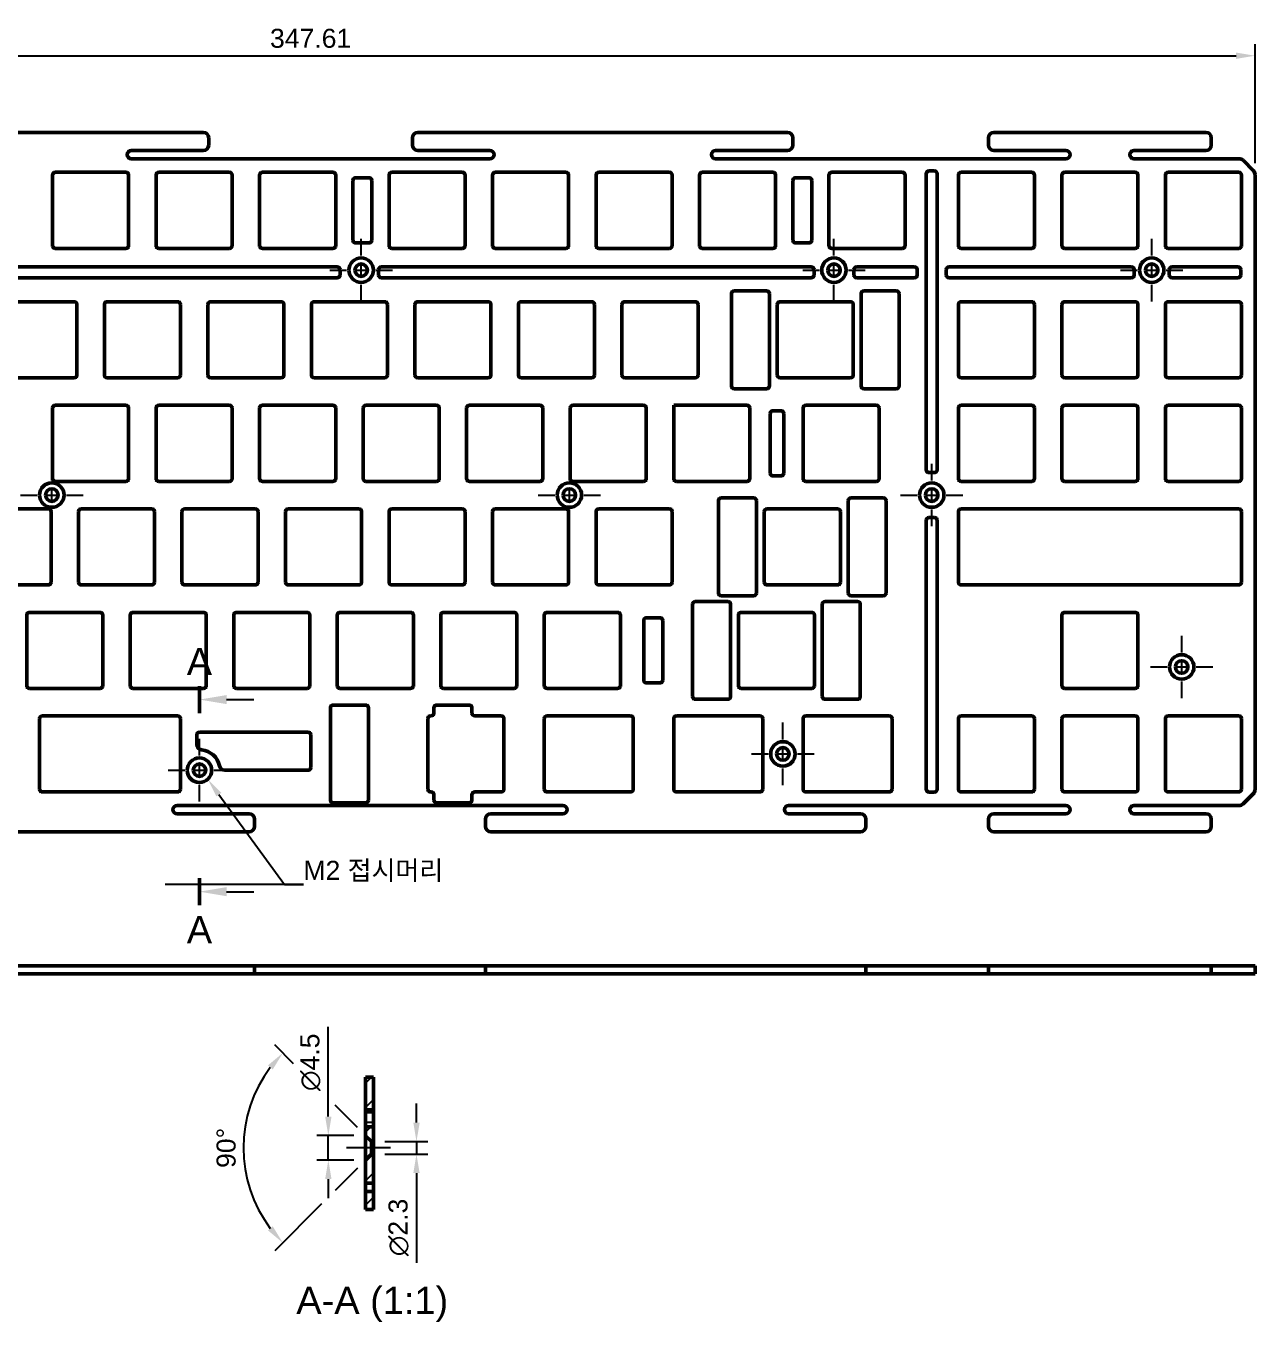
# Model space of a CAD drawing. Header units: millimetres. Extents: x 2 to 871, y 40 to 864.
# Drawn here: x 156.9 to 383.1, y 40 to 278.5 of the extents above; entities that cross this region are included whole.
import ezdxf
from ezdxf import colors
from ezdxf.entities.mleader import LeaderData, LeaderLine
from ezdxf.math import Vec2, Vec3

# ---------------------------------------------------------------- set-up
doc = ezdxf.new("R2010")
doc.units = ezdxf.units.MM
doc.header["$LTSCALE"] = 0.75
doc.linetypes.add('CENTER2', pattern=[28.575, 19.05, -3.175, 3.175, -3.175])
for name, color, linetype, lineweight in [('FD_Dimensions', 7, 'Continuous', 25), ('Hatching', 7, 'Continuous', 25), ('Leaders', 7, 'Continuous', 25), ('Section Lines', 7, 'Continuous', 25), ('Smart Centers', 7, 'CENTER2', 25), ('View Labels', 7, 'Continuous', 25), ('Visible', 7, 'Continuous', 50), ('Visible Narrow', 7, 'Continuous', 25)]:
    doc.layers.add(name, color=color, linetype=linetype, lineweight=lineweight)
doc.styles.get("Standard").update_dxf_attribs({"font": 'arial.ttf'})
doc.dimstyles.new('Dim-ISO-25', dxfattribs={"dimtxt": 3.5, "dimasz": 3.5, "dimexe": 2.1, "dimexo": 2.1, "dimgap": 1.4, "dimtad": 1, "dimdsep": 46, "dimtxsty": 'Standard', "dimcen": 0, "dimazin": 2, "dimtp": 0.1, "dimtm": 0.1, "dimtfac": 0.714286, "dimtmove": 0, "dimatfit": 3, "dimfxl": 0, "dimarcsym": 0})

# ---------------------------------------------------------------- blocks, each defined once
blk = doc.blocks.new('*D17')
at = {"layer": 'Defpoints', "color": 0}
for p in [(383.05, 272.99), (35.44, 251.12), (383.05, 251.12)]:
    blk.add_point(p, dxfattribs=at)
at = {"layer": 'FD_Dimensions', "color": 0, "lineweight": -2}
for p, q in [((35.44, 253.22), (35.44, 275.09)), ((383.05, 253.22), (383.05, 275.09)), ((38.94, 272.99), (379.55, 272.99))]:
    blk.add_line(p, q, dxfattribs=at)
at = {"layer": 'FD_Dimensions', "color": 0}
for points in [[(38.94, 273.57), (38.94, 272.4), (35.44, 272.99)], [(379.55, 273.57), (379.55, 272.4), (383.05, 272.99)]]:
    blk.add_solid(points, dxfattribs=at)
at = {"layer": 'FD_Dimensions', "color": 0, "insert": (209.25, 276.17), "char_height": 3.5, "attachment_point": 5}
blk.add_mtext('347.61', dxfattribs=at)
blk = doc.blocks.new('*U1')
at = {"layer": 'Smart Centers', "color": 0, "ltscale": 0.75}
for p, q in [((0, 2.68), (0, 5.75)), ((-5.75, 0), (-2.68, 0)), ((2.68, 0), (5.75, 0)), ((0, -5.75), (0, -2.68))]:
    blk.add_line(p, q, dxfattribs=at)
at = {"layer": 'Smart Centers', "color": 0, "linetype": 'Continuous', "ltscale": 0.75}
for p, q in [((-0.89, 0), (0.89, 0)), ((0, -0.89), (0, 0.89))]:
    blk.add_line(p, q, dxfattribs=at)
blk = doc.blocks.new('*U5')
at = {"layer": 'Smart Centers', "color": 0, "ltscale": 0.75}
for p, q in [((0, 2.68), (0, 5.75)), ((-5.75, 0), (-2.68, 0)), ((2.68, 0), (5.75, 0)), ((0, -5.75), (0, -2.68))]:
    blk.add_line(p, q, dxfattribs=at)
at = {"layer": 'Smart Centers', "color": 0, "linetype": 'Continuous', "ltscale": 0.75}
for p, q in [((-0.89, 0), (0.89, 0)), ((0, -0.89), (0, 0.89))]:
    blk.add_line(p, q, dxfattribs=at)
blk = doc.blocks.new('*U6')
at = {"layer": 'Smart Centers', "color": 0, "ltscale": 0.75}
for p, q in [((0, 2.68), (0, 5.75)), ((-5.75, 0), (-2.68, 0)), ((2.68, 0), (5.75, 0)), ((0, -5.75), (0, -2.68))]:
    blk.add_line(p, q, dxfattribs=at)
at = {"layer": 'Smart Centers', "color": 0, "linetype": 'Continuous', "ltscale": 0.75}
for p, q in [((-0.89, 0), (0.89, 0)), ((0, -0.89), (0, 0.89))]:
    blk.add_line(p, q, dxfattribs=at)
blk = doc.blocks.new('*U7')
at = {"layer": 'Smart Centers', "color": 0, "ltscale": 0.75}
for p, q in [((0, 2.68), (0, 5.75)), ((-5.75, 0), (-2.68, 0)), ((2.68, 0), (5.75, 0)), ((0, -5.75), (0, -2.68))]:
    blk.add_line(p, q, dxfattribs=at)
at = {"layer": 'Smart Centers', "color": 0, "linetype": 'Continuous', "ltscale": 0.75}
for p, q in [((-0.89, 0), (0.89, 0)), ((0, -0.89), (0, 0.89))]:
    blk.add_line(p, q, dxfattribs=at)
blk = doc.blocks.new('*U8')
at = {"layer": 'Smart Centers', "color": 0, "ltscale": 0.75}
for p, q in [((0, 2.68), (0, 5.75)), ((-5.75, 0), (-2.68, 0)), ((2.68, 0), (5.75, 0)), ((0, -5.75), (0, -2.68))]:
    blk.add_line(p, q, dxfattribs=at)
at = {"layer": 'Smart Centers', "color": 0, "linetype": 'Continuous', "ltscale": 0.75}
for p, q in [((-0.89, 0), (0.89, 0)), ((0, -0.89), (0, 0.89))]:
    blk.add_line(p, q, dxfattribs=at)
blk = doc.blocks.new('*U9')
at = {"layer": 'Smart Centers', "color": 0, "ltscale": 0.75}
for p, q in [((0, 2.68), (0, 5.75)), ((-5.75, 0), (-2.68, 0)), ((2.68, 0), (5.75, 0)), ((0, -5.75), (0, -2.68))]:
    blk.add_line(p, q, dxfattribs=at)
at = {"layer": 'Smart Centers', "color": 0, "linetype": 'Continuous', "ltscale": 0.75}
for p, q in [((-0.89, 0), (0.89, 0)), ((0, -0.89), (0, 0.89))]:
    blk.add_line(p, q, dxfattribs=at)
blk = doc.blocks.new('*U10')
at = {"layer": 'Smart Centers', "color": 0, "ltscale": 0.75}
for p, q in [((0, 2.68), (0, 5.75)), ((-5.75, 0), (-2.68, 0)), ((2.68, 0), (5.75, 0)), ((0, -5.75), (0, -2.68))]:
    blk.add_line(p, q, dxfattribs=at)
at = {"layer": 'Smart Centers', "color": 0, "linetype": 'Continuous', "ltscale": 0.75}
for p, q in [((-0.89, 0), (0.89, 0)), ((0, -0.89), (0, 0.89))]:
    blk.add_line(p, q, dxfattribs=at)
blk = doc.blocks.new('*U11')
at = {"layer": 'Smart Centers', "color": 0, "ltscale": 0.75}
for p, q in [((0, 2.68), (0, 5.75)), ((-5.75, 0), (-2.68, 0)), ((2.68, 0), (5.75, 0)), ((0, -5.75), (0, -2.68))]:
    blk.add_line(p, q, dxfattribs=at)
at = {"layer": 'Smart Centers', "color": 0, "linetype": 'Continuous', "ltscale": 0.75}
for p, q in [((-0.89, 0), (0.89, 0)), ((0, -0.89), (0, 0.89))]:
    blk.add_line(p, q, dxfattribs=at)
blk = doc.blocks.new('*U12')
at = {"layer": 'Smart Centers', "color": 0, "ltscale": 0.75}
for p, q in [((0, 2.68), (0, 5.75)), ((-5.75, 0), (-2.68, 0)), ((2.68, 0), (5.75, 0)), ((0, -5.75), (0, -2.68))]:
    blk.add_line(p, q, dxfattribs=at)
at = {"layer": 'Smart Centers', "color": 0, "linetype": 'Continuous', "ltscale": 0.75}
for p, q in [((-0.89, 0), (0.89, 0)), ((0, -0.89), (0, 0.89))]:
    blk.add_line(p, q, dxfattribs=at)
blk = doc.blocks.new('*U15')
at = {"layer": 'Smart Centers', "color": 0, "ltscale": 0.75}
blk.add_line((4.05, 0), (-4.05, 0), dxfattribs=at)
blk = doc.blocks.new('*D18')
at = {"layer": 'Defpoints', "color": 0}
for p in [(220.83, 73.18), (220.83, 70.88), (228.73, 70.88)]:
    blk.add_point(p, dxfattribs=at)
at = {"layer": 'FD_Dimensions', "color": 0, "lineweight": -2}
for p, q in [((228.73, 76.68), (228.73, 80.18)), ((222.93, 73.18), (230.83, 73.18)), ((228.73, 73.18), (228.73, 70.88)), ((222.93, 70.88), (230.83, 70.88)), ((228.73, 67.38), (228.73, 50.9))]:
    blk.add_line(p, q, dxfattribs=at)
at = {"layer": 'FD_Dimensions', "color": 0}
for points in [[(228.15, 76.68), (229.32, 76.68), (228.73, 73.18)], [(228.15, 67.38), (229.32, 67.38), (228.73, 70.88)]]:
    blk.add_solid(points, dxfattribs=at)
at = {"layer": 'FD_Dimensions', "color": 0, "insert": (225.45, 57.39), "char_height": 3.5, "attachment_point": 5, "rotation": 90}
blk.add_mtext('∅2.3', dxfattribs=at)
blk = doc.blocks.new('*D19')
at = {"layer": 'Defpoints', "color": 0}
for p in [(212.51, 74.28), (219.33, 74.28), (219.33, 69.78)]:
    blk.add_point(p, dxfattribs=at)
at = {"layer": 'FD_Dimensions', "color": 0, "lineweight": -2}
for p, q in [((212.51, 77.78), (212.51, 94.28)), ((217.23, 74.28), (210.41, 74.28)), ((212.51, 69.78), (212.51, 74.28)), ((217.23, 69.78), (210.41, 69.78)), ((212.51, 66.28), (212.51, 62.78))]:
    blk.add_line(p, q, dxfattribs=at)
at = {"layer": 'FD_Dimensions', "color": 0}
for points in [[(211.93, 77.78), (213.1, 77.78), (212.51, 74.28)], [(211.93, 66.28), (213.1, 66.28), (212.51, 69.78)]]:
    blk.add_solid(points, dxfattribs=at)
at = {"layer": 'FD_Dimensions', "color": 0, "insert": (209.23, 87.78), "char_height": 3.5, "attachment_point": 5, "rotation": 90}
blk.add_mtext('∅4.5', dxfattribs=at)
blk = doc.blocks.new('*D20')
at = {"layer": 'Defpoints', "color": 0}
for p in [(197.75, 78.41), (219.33, 74.28), (220.43, 73.18), (219.33, 69.78), (220.43, 70.88)]:
    blk.add_point(p, dxfattribs=at)
at = {"layer": 'FD_Dimensions', "color": 0, "lineweight": -2}
for p, q in [((206.11, 87.5), (202.65, 90.96)), ((217.85, 75.76), (213.75, 79.86)), ((217.85, 68.29), (213.75, 64.2)), ((211.27, 61.72), (202.65, 53.09))]:
    blk.add_line(p, q, dxfattribs=at)
blk.add_arc((221.58, 72.03), 24.68, 143.1332, 216.8668, dxfattribs=at)
at = {"layer": 'FD_Dimensions', "color": 0}
for points in [[(201.4, 87.21), (202.28, 86.45), (204.13, 89.48)], [(202.28, 57.6), (201.4, 56.84), (204.13, 54.58)]]:
    blk.add_solid(points, dxfattribs=at)
at = {"layer": 'FD_Dimensions', "color": 0, "insert": (193.72, 72.03), "char_height": 3.5, "attachment_point": 5, "rotation": 90}
blk.add_mtext('90°', dxfattribs=at)

msp = doc.modelspace()

# ---------------------------------------------------------------- hatches: boundary and pattern name
at = {"layer": 'Hatching'}
h = msp.add_hatch(dxfattribs=at)
h.set_pattern_fill('ANSI31', color=256, style=0)
h.set_pattern_definition([(45, (-4.3747, 21.858), (-2.245064, 2.245064), [])])
h.paths.add_polyline_path([(219.332, 75.915), (219.332, 74.277), (220.432, 73.177), (220.832, 73.177), (220.832, 75.915)], flags=0)
h.paths.add_polyline_path([(219.332, 85.023), (219.332, 79.027), (220.832, 79.027), (220.832, 85.023)], flags=0)
h.paths.add_polyline_path([(219.332, 69.777), (219.332, 65.527), (220.832, 65.527), (220.832, 70.877), (220.432, 70.877)], flags=0)
h.paths.add_polyline_path([(219.332, 64.027), (219.332, 60.677), (220.832, 60.676), (220.832, 64.027)], flags=0)

# ---------------------------------------------------------------- linework, layer by layer
at = {"layer": 'Section Lines', "lineweight": 50}
for p, q in [((188.792, 157.015), (188.792, 152.015)), ((188.792, 116.672), (188.792, 121.672))]:
    msp.add_line(p, q, dxfattribs=at)
at = {"layer": 'Section Lines'}
for p, q in [((193.792, 154.515), (198.792, 154.515)), ((193.792, 119.172), (198.792, 119.172))]:
    msp.add_line(p, q, dxfattribs=at)
for points in [[(193.792, 153.682), (188.792, 154.515), (193.792, 155.348)], [(193.792, 118.339), (188.792, 119.172), (193.792, 120.006)]]:
    msp.add_solid(points, dxfattribs=at)
at = {"layer": 'Visible'}
for p, q in [((189.492, 258.883), (121.492, 258.883)), ((190.492, 256.533), (190.492, 257.883)), ((228.004, 257.883), (228.004, 256.533)), ((297.004, 258.883), (229.004, 258.883)), ((298.004, 256.533), (298.004, 257.883)), ((334.004, 257.883), (334.004, 256.533)), ((374.004, 258.883), (335.004, 258.883)), ((375.004, 256.533), (375.004, 257.883)), ((176.242, 255.533), (189.492, 255.533)), ((229.004, 255.533), (242.254, 255.533)), ((283.754, 255.533), (297.004, 255.533)), ((335.004, 255.533), (348.254, 255.533)), ((360.754, 255.533), (374.004, 255.533)), ((176.242, 254.033), (242.254, 254.033)), ((283.754, 254.033), (348.254, 254.033)), ((360.754, 254.033), (380.14, 254.033)), ((380.847, 253.74), (382.762, 251.825)), ((161.768, 238.033), (161.768, 251.033)), ((162.268, 251.533), (175.268, 251.533)), ((175.768, 251.033), (175.768, 238.033)), ((180.818, 238.033), (180.818, 251.033)), ((181.318, 251.533), (194.318, 251.533)), ((194.818, 251.033), (194.818, 238.033)), ((199.868, 238.033), (199.868, 251.033)), ((200.368, 251.533), (213.368, 251.533)), ((213.868, 251.033), (213.868, 238.033)), ((217.524, 250.533), (220.024, 250.533)), ((223.681, 238.033), (223.681, 251.033)), ((224.181, 251.533), (237.181, 251.533)), ((237.681, 251.033), (237.681, 238.033)), ((242.731, 238.033), (242.731, 251.033)), ((243.231, 251.533), (256.231, 251.533)), ((256.731, 251.033), (256.731, 238.033)), ((261.781, 238.033), (261.781, 251.033)), ((262.281, 251.533), (275.281, 251.533)), ((275.781, 251.033), (275.781, 238.033)), ((280.831, 238.033), (280.831, 251.033)), ((281.331, 251.533), (294.331, 251.533)), ((294.831, 251.033), (294.831, 238.033)), ((298.487, 250.533), (300.987, 250.533)), ((304.642, 238.033), (304.642, 251.033)), ((305.142, 251.533), (318.142, 251.533)), ((318.642, 251.033), (318.642, 238.033)), ((322.548, 196.77), (322.548, 251.283)), ((323.048, 251.783), (324.048, 251.783)), ((324.548, 251.283), (324.548, 196.77)), ((328.454, 238.033), (328.454, 251.033)), ((328.954, 251.533), (341.954, 251.533)), ((342.454, 251.033), (342.454, 238.033)), ((347.504, 238.033), (347.504, 251.033)), ((348.004, 251.533), (361.004, 251.533)), ((361.504, 251.033), (361.504, 238.033)), ((366.554, 238.033), (366.554, 251.033)), ((367.054, 251.533), (380.054, 251.533)), ((380.554, 251.033), (380.554, 238.033)), ((383.054, 137.934), (383.054, 251.118)), ((217.024, 239.033), (217.024, 250.033)), ((220.524, 250.033), (220.524, 239.033)), ((297.987, 239.033), (297.987, 250.033)), ((301.487, 250.033), (301.487, 239.033)), ((220.024, 238.533), (217.524, 238.533)), ((300.987, 238.533), (298.487, 238.533)), ((175.268, 237.533), (162.268, 237.533)), ((194.318, 237.533), (181.318, 237.533)), ((213.368, 237.533), (200.368, 237.533)), ((237.181, 237.533), (224.181, 237.533)), ((256.231, 237.533), (243.231, 237.533)), ((275.281, 237.533), (262.281, 237.533)), ((294.331, 237.533), (281.331, 237.533)), ((318.142, 237.533), (305.142, 237.533)), ((341.954, 237.533), (328.954, 237.533)), ((361.004, 237.533), (348.004, 237.533)), ((380.054, 237.533), (367.054, 237.533)), ((142.017, 234.133), (214.167, 234.133)), ((222.242, 234.133), (301.392, 234.133)), ((309.716, 234.133), (320.392, 234.133)), ((326.704, 234.133), (360.329, 234.133)), ((367.748, 234.133), (379.923, 234.133)), ((214.167, 232.133), (142.017, 232.133)), ((214.667, 233.633), (214.667, 232.633)), ((221.742, 232.633), (221.742, 233.633)), ((301.392, 232.133), (222.242, 232.133)), ((301.892, 233.633), (301.892, 232.633)), ((309.216, 232.633), (309.216, 233.633)), ((320.392, 232.133), (309.716, 232.133)), ((320.892, 233.633), (320.892, 232.633)), ((326.204, 232.633), (326.204, 233.633)), ((360.329, 232.133), (326.704, 232.133)), ((360.829, 233.633), (360.829, 232.633)), ((367.248, 232.633), (367.248, 233.633)), ((379.923, 232.133), (367.748, 232.133)), ((380.423, 233.633), (380.423, 232.633)), ((286.679, 212.22), (286.679, 229.22)), ((287.179, 229.72), (293.179, 229.72)), ((293.679, 229.22), (293.679, 212.22)), ((310.555, 212.22), (310.555, 229.22)), ((311.055, 229.72), (317.055, 229.72)), ((317.555, 229.22), (317.555, 212.22)), ((152.742, 227.72), (165.742, 227.72)), ((166.242, 227.22), (166.242, 214.22)), ((171.292, 214.22), (171.292, 227.22)), ((171.792, 227.72), (184.792, 227.72)), ((185.292, 227.22), (185.292, 214.22)), ((190.342, 214.22), (190.342, 227.22)), ((190.842, 227.72), (203.842, 227.72)), ((204.342, 227.22), (204.342, 214.22)), ((209.392, 214.22), (209.392, 227.22)), ((209.892, 227.72), (222.892, 227.72)), ((223.392, 227.22), (223.392, 214.22)), ((228.442, 214.22), (228.442, 227.22)), ((228.942, 227.72), (241.942, 227.72)), ((242.442, 227.22), (242.442, 214.22)), ((247.492, 214.22), (247.492, 227.22)), ((247.992, 227.72), (260.992, 227.72)), ((261.492, 227.22), (261.492, 214.22)), ((266.542, 214.22), (266.542, 227.22)), ((267.042, 227.72), (280.042, 227.72)), ((280.542, 227.22), (280.542, 214.22)), ((295.117, 214.22), (295.117, 227.22)), ((295.617, 227.72), (308.617, 227.72)), ((309.117, 227.22), (309.117, 214.22)), ((328.454, 214.22), (328.454, 227.22)), ((328.954, 227.72), (341.954, 227.72)), ((342.454, 227.22), (342.454, 214.22)), ((347.504, 214.22), (347.504, 227.22)), ((348.004, 227.72), (361.004, 227.72)), ((361.504, 227.22), (361.504, 214.22)), ((366.554, 214.22), (366.554, 227.22)), ((367.054, 227.72), (380.054, 227.72)), ((380.554, 227.22), (380.554, 214.22)), ((165.742, 213.72), (152.742, 213.72)), ((184.792, 213.72), (171.792, 213.72)), ((203.842, 213.72), (190.842, 213.72)), ((222.892, 213.72), (209.892, 213.72)), ((241.942, 213.72), (228.942, 213.72)), ((260.992, 213.72), (247.992, 213.72)), ((280.042, 213.72), (267.042, 213.72)), ((308.617, 213.72), (295.617, 213.72)), ((341.954, 213.72), (328.954, 213.72)), ((361.004, 213.72), (348.004, 213.72)), ((380.054, 213.72), (367.054, 213.72)), ((293.179, 211.72), (287.179, 211.72)), ((317.055, 211.72), (311.055, 211.72)), ((161.767, 195.17), (161.767, 208.17)), ((162.267, 208.67), (175.267, 208.67)), ((175.767, 208.17), (175.767, 195.17)), ((180.817, 195.17), (180.817, 208.17)), ((181.317, 208.67), (194.317, 208.67)), ((194.817, 208.17), (194.817, 195.17)), ((199.867, 195.17), (199.867, 208.17)), ((200.367, 208.67), (213.367, 208.67)), ((213.867, 208.17), (213.867, 195.17)), ((218.917, 195.17), (218.917, 208.17)), ((219.417, 208.67), (232.417, 208.67)), ((232.917, 208.17), (232.917, 195.17)), ((237.967, 195.17), (237.967, 208.17)), ((238.467, 208.67), (251.467, 208.67)), ((251.967, 208.17), (251.967, 195.17)), ((257.017, 195.17), (257.017, 208.17)), ((257.517, 208.67), (270.517, 208.67)), ((271.017, 208.17), (271.017, 195.17)), ((276.067, 208.67), (289.567, 208.67)), ((276.067, 195.17), (276.067, 208.67)), ((290.067, 208.17), (290.067, 195.17)), ((294.317, 207.67), (295.817, 207.67)), ((299.879, 195.17), (299.879, 208.17)), ((300.379, 208.67), (313.379, 208.67)), ((313.879, 208.17), (313.879, 195.17)), ((328.454, 195.17), (328.454, 208.17)), ((328.954, 208.67), (341.954, 208.67)), ((342.454, 208.17), (342.454, 195.17)), ((347.504, 195.17), (347.504, 208.17)), ((348.004, 208.67), (361.004, 208.67)), ((361.504, 208.17), (361.504, 195.17)), ((366.554, 195.17), (366.554, 208.17)), ((367.054, 208.67), (380.054, 208.67)), ((380.554, 208.17), (380.554, 195.17)), ((293.817, 196.17), (293.817, 207.17)), ((296.317, 207.17), (296.317, 196.17)), ((295.817, 195.67), (294.317, 195.67)), ((324.048, 196.27), (323.048, 196.27)), ((175.267, 194.67), (162.267, 194.67)), ((194.317, 194.67), (181.317, 194.67)), ((213.367, 194.67), (200.367, 194.67)), ((232.417, 194.67), (219.417, 194.67)), ((251.467, 194.67), (238.467, 194.67)), ((270.517, 194.67), (257.517, 194.67)), ((289.567, 194.67), (276.567, 194.67)), ((313.379, 194.67), (300.379, 194.67)), ((341.954, 194.67), (328.954, 194.67)), ((361.004, 194.67), (348.004, 194.67)), ((380.054, 194.67), (367.054, 194.67)), ((284.298, 174.12), (284.298, 191.12)), ((284.798, 191.62), (290.798, 191.62)), ((291.298, 191.12), (291.298, 174.12)), ((308.174, 174.12), (308.174, 191.12)), ((308.674, 191.62), (314.674, 191.62)), ((315.174, 191.12), (315.174, 174.12)), ((147.979, 189.62), (160.979, 189.62)), ((161.479, 189.12), (161.479, 176.12)), ((166.529, 176.12), (166.529, 189.12)), ((167.029, 189.62), (180.029, 189.62)), ((180.529, 189.12), (180.529, 176.12)), ((185.579, 176.12), (185.579, 189.12)), ((186.079, 189.62), (199.079, 189.62)), ((199.579, 189.12), (199.579, 176.12)), ((204.629, 176.12), (204.629, 189.12)), ((205.129, 189.62), (218.129, 189.62)), ((218.629, 189.12), (218.629, 176.12)), ((223.679, 176.12), (223.679, 189.12)), ((224.179, 189.62), (237.179, 189.62)), ((237.679, 189.12), (237.679, 176.12)), ((242.729, 176.12), (242.729, 189.12)), ((243.229, 189.62), (256.229, 189.62)), ((256.729, 189.12), (256.729, 176.12)), ((261.779, 176.12), (261.779, 189.12)), ((262.279, 189.62), (275.279, 189.62)), ((275.779, 189.12), (275.779, 176.12)), ((292.736, 176.12), (292.736, 189.12)), ((293.236, 189.62), (306.236, 189.62)), ((306.736, 189.12), (306.736, 176.12)), ((328.454, 176.12), (328.454, 189.12)), ((328.954, 189.62), (380.054, 189.62)), ((380.554, 189.12), (380.554, 176.12)), ((322.548, 138.007), (322.548, 187.52)), ((323.048, 188.02), (324.048, 188.02)), ((324.548, 187.52), (324.548, 138.007)), ((160.979, 175.62), (147.979, 175.62)), ((180.029, 175.62), (167.029, 175.62)), ((199.079, 175.62), (186.079, 175.62)), ((218.129, 175.62), (205.129, 175.62)), ((237.179, 175.62), (224.179, 175.62)), ((256.229, 175.62), (243.229, 175.62)), ((275.279, 175.62), (262.279, 175.62)), ((306.236, 175.62), (293.236, 175.62)), ((380.054, 175.62), (328.954, 175.62)), ((279.535, 155.07), (279.535, 172.07)), ((280.035, 172.57), (286.035, 172.57)), ((290.798, 173.62), (284.798, 173.62)), ((286.535, 172.07), (286.535, 155.07)), ((303.411, 155.07), (303.411, 172.07)), ((303.911, 172.57), (309.911, 172.57)), ((314.674, 173.62), (308.674, 173.62)), ((310.411, 172.07), (310.411, 155.07)), ((157.004, 157.07), (157.004, 170.07)), ((157.504, 170.57), (170.504, 170.57)), ((171.004, 170.07), (171.004, 157.07)), ((176.054, 157.07), (176.054, 170.07)), ((176.554, 170.57), (189.554, 170.57)), ((190.054, 170.07), (190.054, 157.07)), ((195.104, 157.07), (195.104, 170.07)), ((195.604, 170.57), (208.604, 170.57)), ((209.104, 170.07), (209.104, 157.07)), ((214.154, 157.07), (214.154, 170.07)), ((214.654, 170.57), (227.654, 170.57)), ((228.154, 170.07), (228.154, 157.07)), ((233.204, 157.07), (233.204, 170.07)), ((233.704, 170.57), (246.704, 170.57)), ((247.204, 170.07), (247.204, 157.07)), ((252.254, 157.07), (252.254, 170.07)), ((252.754, 170.57), (265.754, 170.57)), ((266.254, 170.07), (266.254, 157.07)), ((271.048, 169.57), (273.548, 169.57)), ((287.973, 157.07), (287.973, 170.07)), ((288.473, 170.57), (301.473, 170.57)), ((301.973, 170.07), (301.973, 157.07)), ((347.504, 157.07), (347.504, 170.07)), ((348.004, 170.57), (361.004, 170.57)), ((361.504, 170.07), (361.504, 157.07)), ((270.548, 158.07), (270.548, 169.07)), ((274.048, 169.07), (274.048, 158.07)), ((273.548, 157.57), (271.048, 157.57)), ((170.504, 156.57), (157.504, 156.57)), ((189.554, 156.57), (176.554, 156.57)), ((208.604, 156.57), (195.604, 156.57)), ((227.654, 156.57), (214.654, 156.57)), ((246.704, 156.57), (233.704, 156.57)), ((265.754, 156.57), (252.754, 156.57)), ((301.473, 156.57), (288.473, 156.57)), ((361.004, 156.57), (348.004, 156.57)), ((212.886, 136.02), (212.886, 153.02)), ((213.386, 153.52), (219.386, 153.52)), ((219.886, 153.02), (219.886, 136.02)), ((231.942, 152.02), (231.942, 153.02)), ((232.442, 153.52), (238.442, 153.52)), ((238.942, 153.02), (238.942, 152.02)), ((286.035, 154.57), (280.035, 154.57)), ((309.911, 154.57), (303.911, 154.57)), ((159.386, 138.02), (159.386, 151.02)), ((159.886, 151.52), (184.792, 151.52)), ((185.292, 151.02), (185.292, 138.02)), ((230.823, 138.02), (230.823, 151.02)), ((231.323, 151.52), (231.442, 151.52)), ((239.442, 151.52), (244.323, 151.52)), ((244.823, 151.02), (244.823, 138.02)), ((252.254, 138.02), (252.254, 151.02)), ((252.754, 151.52), (268.136, 151.52)), ((268.636, 151.02), (268.636, 138.02)), ((276.067, 138.02), (276.067, 151.02)), ((276.567, 151.52), (291.948, 151.52)), ((292.448, 151.02), (292.448, 138.02)), ((299.879, 138.02), (299.879, 151.02)), ((300.379, 151.52), (315.761, 151.52)), ((316.261, 151.02), (316.261, 138.02)), ((328.454, 138.02), (328.454, 151.02)), ((328.954, 151.52), (341.954, 151.52)), ((342.454, 151.02), (342.454, 138.02)), ((347.504, 138.02), (347.504, 151.02)), ((348.004, 151.52), (361.004, 151.52)), ((361.504, 151.02), (361.504, 138.02)), ((366.554, 138.02), (366.554, 151.02)), ((367.054, 151.52), (380.054, 151.52)), ((380.554, 151.02), (380.554, 138.02)), ((188.292, 146.274), (188.292, 148.02)), ((188.792, 148.52), (208.792, 148.52)), ((209.292, 148.02), (209.292, 142.02)), ((208.792, 141.52), (193.466, 141.52)), ((184.792, 137.52), (159.886, 137.52)), ((231.442, 137.52), (231.323, 137.52)), ((231.942, 136.02), (231.942, 137.02)), ((238.942, 137.02), (238.942, 136.02)), ((244.323, 137.52), (239.442, 137.52)), ((268.136, 137.52), (252.754, 137.52)), ((291.948, 137.52), (276.567, 137.52)), ((315.761, 137.52), (300.379, 137.52)), ((324.048, 137.507), (323.048, 137.507)), ((341.954, 137.52), (328.954, 137.52)), ((361.004, 137.52), (348.004, 137.52)), ((380.054, 137.52), (367.054, 137.52)), ((382.762, 137.227), (380.847, 135.313)), ((255.683, 135.02), (184.67, 135.02)), ((219.386, 135.52), (213.386, 135.52)), ((238.442, 135.52), (232.442, 135.52)), ((348.254, 135.02), (297.183, 135.02)), ((380.14, 135.02), (360.754, 135.02)), ((197.92, 133.52), (184.67, 133.52)), ((198.92, 131.17), (198.92, 132.52)), ((241.433, 132.52), (241.433, 131.17)), ((255.683, 133.52), (242.433, 133.52)), ((310.433, 133.52), (297.183, 133.52)), ((311.433, 131.17), (311.433, 132.52)), ((334.004, 132.52), (334.004, 131.17)), ((348.254, 133.52), (335.004, 133.52)), ((374.004, 133.52), (360.754, 133.52)), ((375.004, 131.17), (375.004, 132.52)), ((129.92, 130.17), (197.92, 130.17)), ((242.433, 130.17), (310.433, 130.17)), ((335.004, 130.17), (374.004, 130.17))]:
    msp.add_line(p, q, dxfattribs=at)
at = {"layer": 'Visible', "extrusion": (0, 1, 2.96664e-13)}
for p, q in [((129.92, 105.528), (197.92, 105.528)), ((198.92, 105.528), (197.92, 105.528)), ((241.433, 105.528), (198.92, 105.528)), ((198.92, 104.028), (198.92, 105.528)), ((242.433, 105.528), (241.433, 105.528)), ((241.433, 105.528), (241.433, 104.028)), ((242.433, 105.528), (310.433, 105.528)), ((311.433, 105.528), (310.433, 105.528)), ((334.004, 105.528), (311.433, 105.528)), ((311.433, 104.028), (311.433, 105.528)), ((334.004, 105.528), (335.004, 105.528)), ((334.004, 105.528), (334.004, 104.028)), ((335.004, 105.528), (374.004, 105.528)), ((374.004, 105.528), (375.004, 105.528)), ((380.14, 105.528), (375.004, 105.528)), ((375.004, 104.028), (375.004, 105.528)), ((380.14, 105.528), (380.847, 105.528)), ((382.762, 105.528), (380.847, 105.528)), ((382.762, 105.528), (383.054, 105.528)), ((383.054, 105.528), (383.054, 104.028)), ((129.92, 104.028), (197.92, 104.028)), ((198.92, 104.028), (197.92, 104.028)), ((241.433, 104.028), (198.92, 104.028)), ((241.433, 104.028), (242.433, 104.028)), ((242.433, 104.028), (310.433, 104.028)), ((310.433, 104.028), (311.433, 104.028)), ((334.004, 104.028), (311.433, 104.028)), ((335.004, 104.028), (334.004, 104.028)), ((374.004, 104.028), (335.004, 104.028)), ((375.004, 104.028), (374.004, 104.028)), ((380.14, 104.028), (375.004, 104.028)), ((380.14, 104.028), (380.847, 104.028)), ((382.762, 104.028), (380.847, 104.028)), ((382.762, 104.028), (383.054, 104.028))]:
    msp.add_line(p, q, dxfattribs=at)
at = {"layer": 'Visible', "extrusion": (-1, -2.22045e-16, 0)}
for p, q in [((219.332, 85.023), (219.332, 79.027)), ((219.332, 85.023), (220.832, 85.023)), ((220.832, 79.027), (220.832, 85.023)), ((219.332, 79.027), (220.832, 79.027)), ((219.332, 78.527), (219.332, 79.027)), ((220.832, 79.027), (220.832, 78.527)), ((219.332, 76.781), (219.332, 78.527)), ((219.332, 75.915), (219.332, 76.781)), ((220.832, 78.527), (220.832, 76.781)), ((220.832, 76.781), (220.832, 75.915)), ((219.332, 75.915), (219.332, 74.277)), ((220.832, 75.915), (219.332, 75.915)), ((219.332, 74.277), (220.432, 73.177)), ((219.332, 69.777), (219.332, 74.277)), ((220.832, 73.177), (220.832, 75.915)), ((220.432, 73.177), (220.832, 73.177)), ((220.432, 70.877), (220.432, 73.177)), ((220.832, 73.177), (220.832, 70.877)), ((220.432, 70.877), (219.332, 69.777)), ((219.332, 69.777), (219.332, 65.527)), ((220.832, 70.877), (220.432, 70.877)), ((220.832, 65.527), (220.832, 70.877)), ((219.332, 65.527), (220.832, 65.527)), ((219.332, 65.527), (219.332, 64.027)), ((220.832, 65.527), (220.832, 64.027)), ((219.332, 64.027), (219.332, 60.677)), ((220.832, 64.027), (219.332, 64.027)), ((220.832, 64.027), (220.832, 64.026)), ((220.832, 60.676), (220.832, 64.026)), ((219.332, 60.677), (220.832, 60.677))]:
    msp.add_line(p, q, dxfattribs=at)
at = {"layer": 'Visible', "extrusion": (0, 0, -1)}
for centre, radius in [((-218.554, 233.533), 2.25), ((-218.554, 233.533), 1.15), ((-305.554, 233.533), 2.25), ((-305.554, 233.533), 1.15), ((-364.029, 233.533), 2.25), ((-364.029, 233.533), 1.15), ((-161.623, 192.145), 2.25), ((-161.623, 192.145), 1.15), ((-256.873, 192.145), 2.25), ((-256.873, 192.145), 1.15), ((-323.554, 192.145), 2.25), ((-323.554, 192.145), 1.15), ((-369.554, 160.52), 2.25), ((-369.554, 160.52), 1.15), ((-296.163, 144.52), 2.25), ((-296.163, 144.52), 1.15), ((-188.792, 141.52), 2.25), ((-188.792, 141.52), 1.15)]:
    msp.add_circle(centre, radius, dxfattribs=at)
for centre, radius, start, end in [((-189.492, 257.883), 1, 90, 180), ((-229.004, 257.883), 1, 0, 90), ((-297.004, 257.883), 1, 90, 180), ((-335.004, 257.883), 1, 0, 90), ((-374.004, 257.883), 1, 90, 180), ((-189.492, 256.533), 1, 180, 270), ((-229.004, 256.533), 1, 270, 0), ((-297.004, 256.533), 1, 180, 270), ((-335.004, 256.533), 1, 270, 0), ((-374.004, 256.533), 1, 180, 270), ((-380.14, 253.033), 1, 90, 135), ((-162.268, 251.033), 0.5, 0, 90), ((-175.268, 251.033), 0.5, 90, 180), ((-181.318, 251.033), 0.5, 0, 90), ((-194.318, 251.033), 0.5, 90, 180), ((-200.368, 251.033), 0.5, 0, 90), ((-213.368, 251.033), 0.5, 90, 180), ((-217.524, 250.033), 0.5, 0, 90), ((-220.024, 250.033), 0.5, 90, 180), ((-224.181, 251.033), 0.5, 0, 90), ((-237.181, 251.033), 0.5, 90, 180), ((-243.231, 251.033), 0.5, 0, 90), ((-256.231, 251.033), 0.5, 90, 180), ((-262.281, 251.033), 0.5, 0, 90), ((-275.281, 251.033), 0.5, 90, 180), ((-281.331, 251.033), 0.5, 0, 90), ((-294.331, 251.033), 0.5, 90, 180), ((-298.487, 250.033), 0.5, 0, 90), ((-300.987, 250.033), 0.5, 90, 180), ((-305.142, 251.033), 0.5, 0, 90), ((-318.142, 251.033), 0.5, 90, 180), ((-328.954, 251.033), 0.5, 0, 90), ((-341.954, 251.033), 0.5, 90, 180), ((-348.004, 251.033), 0.5, 0, 90), ((-361.004, 251.033), 0.5, 90, 180), ((-367.054, 251.033), 0.5, 0, 90), ((-380.054, 251.033), 0.5, 90, 180), ((-382.054, 251.118), 1, 135, 180), ((-217.524, 239.033), 0.5, 270, 0), ((-220.024, 239.033), 0.5, 180, 270), ((-298.487, 239.033), 0.5, 270, 0), ((-300.987, 239.033), 0.5, 180, 270), ((-162.268, 238.033), 0.5, 270, 0), ((-175.268, 238.033), 0.5, 180, 270), ((-181.318, 238.033), 0.5, 270, 0), ((-194.318, 238.033), 0.5, 180, 270), ((-200.368, 238.033), 0.5, 270, 0), ((-213.368, 238.033), 0.5, 180, 270), ((-224.181, 238.033), 0.5, 270, 0), ((-237.181, 238.033), 0.5, 180, 270), ((-243.231, 238.033), 0.5, 270, 0), ((-256.231, 238.033), 0.5, 180, 270), ((-262.281, 238.033), 0.5, 270, 0), ((-275.281, 238.033), 0.5, 180, 270), ((-281.331, 238.033), 0.5, 270, 360), ((-294.331, 238.033), 0.5, 180, 270), ((-305.142, 238.033), 0.5, 270, 0), ((-318.142, 238.033), 0.5, 180, 270), ((-328.954, 238.033), 0.5, 270, 0), ((-341.954, 238.033), 0.5, 180, 270), ((-348.004, 238.033), 0.5, 270, 0), ((-361.004, 238.033), 0.5, 180, 270), ((-367.054, 238.033), 0.5, 270, 0), ((-380.054, 238.033), 0.5, 180, 270), ((-309.716, 233.633), 0.5, 0, 90), ((-320.392, 233.633), 0.5, 90, 180), ((-367.748, 233.633), 0.5, 0, 90), ((-379.923, 233.633), 0.5, 90, 180), ((-309.716, 232.633), 0.5, 270, 0), ((-320.392, 232.633), 0.5, 180, 270), ((-367.748, 232.633), 0.5, 270, 0), ((-379.923, 232.633), 0.5, 180, 270), ((-287.179, 229.22), 0.5, 0, 90), ((-293.179, 229.22), 0.5, 90, 180), ((-311.055, 229.22), 0.5, 0, 90), ((-317.055, 229.22), 0.5, 90, 180), ((-165.742, 227.22), 0.5, 90, 180), ((-171.792, 227.22), 0.5, 0, 90), ((-184.792, 227.22), 0.5, 90, 180), ((-190.842, 227.22), 0.5, 0, 90), ((-203.842, 227.22), 0.5, 90, 180), ((-209.892, 227.22), 0.5, 0, 90), ((-222.892, 227.22), 0.5, 90, 180), ((-228.942, 227.22), 0.5, 0, 90), ((-241.942, 227.22), 0.5, 90, 180), ((-247.992, 227.22), 0.5, 0, 90), ((-260.992, 227.22), 0.5, 90, 180), ((-267.042, 227.22), 0.5, 0, 90), ((-280.042, 227.22), 0.5, 90, 180), ((-295.617, 227.22), 0.5, 0, 90), ((-308.617, 227.22), 0.5, 90, 180), ((-328.954, 227.22), 0.5, 0, 90), ((-341.954, 227.22), 0.5, 90, 180), ((-348.004, 227.22), 0.5, 0, 90), ((-361.004, 227.22), 0.5, 90, 180), ((-367.054, 227.22), 0.5, 0, 90), ((-380.054, 227.22), 0.5, 90, 180), ((-165.742, 214.22), 0.5, 180, 270), ((-171.792, 214.22), 0.5, 270, 0), ((-184.792, 214.22), 0.5, 180, 270), ((-190.842, 214.22), 0.5, 270, 0), ((-203.842, 214.22), 0.5, 180, 270), ((-209.892, 214.22), 0.5, 270, 0), ((-222.892, 214.22), 0.5, 180, 270), ((-228.942, 214.22), 0.5, 270, 0), ((-241.942, 214.22), 0.5, 180, 270), ((-247.992, 214.22), 0.5, 270, 0), ((-260.992, 214.22), 0.5, 180, 270), ((-267.042, 214.22), 0.5, 270, 0), ((-280.042, 214.22), 0.5, 180, 270), ((-295.617, 214.22), 0.5, 270, 0), ((-308.617, 214.22), 0.5, 180, 270), ((-328.954, 214.22), 0.5, 270, 0), ((-341.954, 214.22), 0.5, 180, 270), ((-348.004, 214.22), 0.5, 270, 0), ((-361.004, 214.22), 0.5, 180, 270), ((-367.054, 214.22), 0.5, 270, 0), ((-380.054, 214.22), 0.5, 180, 270), ((-287.179, 212.22), 0.5, 270, 0), ((-293.179, 212.22), 0.5, 180, 270), ((-311.055, 212.22), 0.5, 270, 0), ((-317.055, 212.22), 0.5, 180, 270), ((-162.267, 208.17), 0.5, 0, 90), ((-175.267, 208.17), 0.5, 90, 180), ((-181.317, 208.17), 0.5, 0, 90), ((-194.317, 208.17), 0.5, 90, 180), ((-200.367, 208.17), 0.5, 0, 90), ((-213.367, 208.17), 0.5, 90, 180), ((-219.417, 208.17), 0.5, 0, 90), ((-232.417, 208.17), 0.5, 90, 180), ((-238.467, 208.17), 0.5, 0, 90), ((-251.467, 208.17), 0.5, 90, 180), ((-257.517, 208.17), 0.5, 0, 90), ((-270.517, 208.17), 0.5, 90, 180), ((-289.567, 208.17), 0.5, 90, 180), ((-300.379, 208.17), 0.5, 0, 90), ((-313.379, 208.17), 0.5, 90, 180), ((-328.954, 208.17), 0.5, 0, 90), ((-341.954, 208.17), 0.5, 90, 180), ((-348.004, 208.17), 0.5, 0, 90), ((-361.004, 208.17), 0.5, 90, 180), ((-367.054, 208.17), 0.5, 0, 90), ((-380.054, 208.17), 0.5, 90, 180), ((-162.267, 195.17), 0.5, 270, 0), ((-175.267, 195.17), 0.5, 180, 270), ((-181.317, 195.17), 0.5, 270, 0), ((-194.317, 195.17), 0.5, 180, 270), ((-200.367, 195.17), 0.5, 270, 0), ((-213.367, 195.17), 0.5, 180, 270), ((-219.417, 195.17), 0.5, 270, 0), ((-232.417, 195.17), 0.5, 180, 270), ((-238.467, 195.17), 0.5, 270, 0), ((-251.467, 195.17), 0.5, 180, 270), ((-257.517, 195.17), 0.5, 270, 0), ((-270.517, 195.17), 0.5, 180, 270), ((-276.567, 195.17), 0.5, 270, 0), ((-289.567, 195.17), 0.5, 180, 270), ((-300.379, 195.17), 0.5, 270, 0), ((-313.379, 195.17), 0.5, 180, 270), ((-328.954, 195.17), 0.5, 270, 0), ((-341.954, 195.17), 0.5, 180, 270), ((-348.004, 195.17), 0.5, 270, 0), ((-361.004, 195.17), 0.5, 180, 270), ((-367.054, 195.17), 0.5, 270, 0), ((-380.054, 195.17), 0.5, 180, 270), ((-284.798, 191.12), 0.5, 0, 90), ((-290.798, 191.12), 0.5, 90, 180), ((-308.674, 191.12), 0.5, 0, 90), ((-314.674, 191.12), 0.5, 90, 180), ((-160.979, 189.12), 0.5, 90, 180), ((-167.029, 189.12), 0.5, 0, 90), ((-180.029, 189.12), 0.5, 90, 180), ((-186.079, 189.12), 0.5, 0, 90), ((-199.079, 189.12), 0.5, 90, 180), ((-205.129, 189.12), 0.5, 0, 90), ((-218.129, 189.12), 0.5, 90, 180), ((-224.179, 189.12), 0.5, 0, 90), ((-237.179, 189.12), 0.5, 90, 180), ((-243.229, 189.12), 0.5, 0, 90), ((-256.229, 189.12), 0.5, 90, 180), ((-262.279, 189.12), 0.5, 0, 90), ((-275.279, 189.12), 0.5, 90, 180), ((-293.236, 189.12), 0.5, 0, 90), ((-306.236, 189.12), 0.5, 90, 180), ((-328.954, 189.12), 0.5, 0, 90), ((-380.054, 189.12), 0.5, 90, 180), ((-323.048, 187.52), 0.5, 0, 90), ((-324.048, 187.52), 0.5, 90, 180), ((-160.979, 176.12), 0.5, 180, 270), ((-167.029, 176.12), 0.5, 270, 0), ((-180.029, 176.12), 0.5, 180, 270), ((-186.079, 176.12), 0.5, 270, 0), ((-199.079, 176.12), 0.5, 180, 270), ((-205.129, 176.12), 0.5, 270, 0), ((-218.129, 176.12), 0.5, 180, 270), ((-224.179, 176.12), 0.5, 270, 0), ((-237.179, 176.12), 0.5, 180, 270), ((-243.229, 176.12), 0.5, 270, 0), ((-256.229, 176.12), 0.5, 180, 270), ((-262.279, 176.12), 0.5, 270, 0), ((-275.279, 176.12), 0.5, 180, 270), ((-284.798, 174.12), 0.5, 270, 0), ((-290.798, 174.12), 0.5, 180, 270), ((-293.236, 176.12), 0.5, 270, 0), ((-306.236, 176.12), 0.5, 180, 270), ((-308.674, 174.12), 0.5, 270, 0), ((-314.674, 174.12), 0.5, 180, 270), ((-328.954, 176.12), 0.5, 270, 0), ((-380.054, 176.12), 0.5, 180, 270), ((-280.035, 172.07), 0.5, 0, 90), ((-286.035, 172.07), 0.5, 90, 180), ((-303.911, 172.07), 0.5, 0, 90), ((-309.911, 172.07), 0.5, 90, 180), ((-157.504, 170.07), 0.5, 0, 90), ((-170.504, 170.07), 0.5, 90, 180), ((-176.554, 170.07), 0.5, 0, 90), ((-189.554, 170.07), 0.5, 90, 180), ((-195.604, 170.07), 0.5, 0, 90), ((-208.604, 170.07), 0.5, 90, 180), ((-214.654, 170.07), 0.5, 0, 90), ((-227.654, 170.07), 0.5, 90, 180), ((-233.704, 170.07), 0.5, 0, 90), ((-246.704, 170.07), 0.5, 90, 180), ((-252.754, 170.07), 0.5, 0, 90), ((-265.754, 170.07), 0.5, 90, 180), ((-271.048, 169.07), 0.5, 0, 90), ((-273.548, 169.07), 0.5, 90, 180), ((-288.473, 170.07), 0.5, 0, 90), ((-301.473, 170.07), 0.5, 90, 180), ((-348.004, 170.07), 0.5, 0, 90), ((-361.004, 170.07), 0.5, 90, 180), ((-271.048, 158.07), 0.5, 270, 0), ((-273.548, 158.07), 0.5, 180, 270), ((-157.504, 157.07), 0.5, 270, 0), ((-170.504, 157.07), 0.5, 180, 270), ((-176.554, 157.07), 0.5, 270, 0), ((-189.554, 157.07), 0.5, 180, 270), ((-195.604, 157.07), 0.5, 270, 0), ((-208.604, 157.07), 0.5, 180, 270), ((-214.654, 157.07), 0.5, 270, 0), ((-227.654, 157.07), 0.5, 180, 270), ((-233.704, 157.07), 0.5, 270, 0), ((-246.704, 157.07), 0.5, 180, 270), ((-252.754, 157.07), 0.5, 270, 0), ((-265.754, 157.07), 0.5, 180, 270), ((-280.035, 155.07), 0.5, 270, 0), ((-286.035, 155.07), 0.5, 180, 270), ((-288.473, 157.07), 0.5, 270, 0), ((-301.473, 157.07), 0.5, 180, 270), ((-303.911, 155.07), 0.5, 270, 0), ((-309.911, 155.07), 0.5, 180, 270), ((-348.004, 157.07), 0.5, 270, 0), ((-361.004, 157.07), 0.5, 180, 270), ((-213.386, 153.02), 0.5, 0, 90), ((-219.386, 153.02), 0.5, 90, 180), ((-232.442, 153.02), 0.5, 0, 90), ((-238.442, 153.02), 0.5, 90, 180), ((-159.886, 151.02), 0.5, 0, 90), ((-184.792, 151.02), 0.5, 90, 180), ((-231.323, 151.02), 0.5, 0, 90), ((-244.323, 151.02), 0.5, 90, 180), ((-252.754, 151.02), 0.5, 0, 90), ((-268.136, 151.02), 0.5, 90, 180), ((-276.567, 151.02), 0.5, 0, 90), ((-291.948, 151.02), 0.5, 90, 180), ((-300.379, 151.02), 0.5, 0, 90), ((-315.761, 151.02), 0.5, 90, 180), ((-328.954, 151.02), 0.5, 0, 90), ((-341.954, 151.02), 0.5, 90, 180), ((-348.004, 151.02), 0.5, 0, 90), ((-361.004, 151.02), 0.5, 90, 180), ((-367.054, 151.02), 0.5, 0, 90), ((-380.054, 151.02), 0.5, 90, 180), ((-188.792, 148.02), 0.5, 0, 90), ((-208.792, 148.02), 0.5, 90, 180), ((-189.292, 146.274), 1, 276.00882, 0), ((-193.466, 142.52), 1, 270, 347.92399), ((-208.792, 142.02), 0.5, 180, 270), ((-159.886, 138.02), 0.5, 270, 0), ((-184.792, 138.02), 0.5, 180, 270), ((-213.386, 136.02), 0.5, 270, 0), ((-219.386, 136.02), 0.5, 180, 270), ((-231.323, 138.02), 0.5, 270, 0), ((-232.442, 136.02), 0.5, 270, 0), ((-238.442, 136.02), 0.5, 180, 270), ((-244.323, 138.02), 0.5, 180, 270), ((-252.754, 138.02), 0.5, 270, 0), ((-268.136, 138.02), 0.5, 180, 270), ((-276.567, 138.02), 0.5, 270, 0), ((-291.948, 138.02), 0.5, 180, 270), ((-300.379, 138.02), 0.5, 270, 0), ((-315.761, 138.02), 0.5, 180, 270), ((-323.048, 138.007), 0.5, 270, 0), ((-324.048, 138.007), 0.5, 180, 270), ((-328.954, 138.02), 0.5, 270, 0), ((-341.954, 138.02), 0.5, 180, 270), ((-348.004, 138.02), 0.5, 270, 0), ((-361.004, 138.02), 0.5, 180, 270), ((-367.054, 138.02), 0.5, 270, 0), ((-380.054, 138.02), 0.5, 180, 270), ((-382.054, 137.934), 1, 180, 225), ((-380.14, 136.02), 1, 225, 270), ((-335.004, 132.52), 1, 0, 90), ((-374.004, 132.52), 1, 90, 180), ((-335.004, 131.17), 1, 270, 0), ((-374.004, 131.17), 1, 180, 270)]:
    msp.add_arc(centre, radius, start, end, dxfattribs=at)
at = {"layer": 'Visible'}
for centre, radius, start, end in [((176.242, 254.783), 0.75, 90, 270), ((242.254, 254.783), 0.75, 270, 90), ((283.754, 254.783), 0.75, 90, 270), ((348.254, 254.783), 0.75, 270, 90), ((360.754, 254.783), 0.75, 90, 270), ((323.048, 251.283), 0.5, 90, 180), ((324.048, 251.283), 0.5, 0, 90), ((214.167, 233.633), 0.5, 0, 90), ((222.242, 233.633), 0.5, 90, 180), ((301.392, 233.633), 0.5, 0, 90), ((326.704, 233.633), 0.5, 90, 180), ((360.329, 233.633), 0.5, 0, 90), ((214.167, 232.633), 0.5, 270, 0), ((222.242, 232.633), 0.5, 180, 270), ((301.392, 232.633), 0.5, 270, 0), ((326.704, 232.633), 0.5, 180, 270), ((360.329, 232.633), 0.5, 270, 0), ((294.317, 207.17), 0.5, 90, 180), ((295.817, 207.17), 0.5, 0, 90), ((294.317, 196.17), 0.5, 180, 270), ((295.817, 196.17), 0.5, 270, 0), ((323.048, 196.77), 0.5, 180, 270), ((324.048, 196.77), 0.5, 270, 0), ((231.442, 152.02), 0.5, 270, 0), ((239.442, 152.02), 0.5, 180, 270), ((188.792, 141.52), 3.78, 12.07601, 83.99118), ((231.442, 137.02), 0.5, 0, 90), ((239.442, 137.02), 0.5, 90, 180), ((184.67, 134.27), 0.75, 90, 270), ((255.683, 134.27), 0.75, 270, 90), ((297.183, 134.27), 0.75, 90, 270), ((348.254, 134.27), 0.75, 270, 90), ((360.754, 134.27), 0.75, 90, 270), ((197.92, 132.52), 1, 0, 90), ((242.433, 132.52), 1, 90, 180), ((310.433, 132.52), 1, 0, 90), ((197.92, 131.17), 1, 270, 0), ((242.433, 131.17), 1, 180, 270), ((310.433, 131.17), 1, 270, 0)]:
    msp.add_arc(centre, radius, start, end, dxfattribs=at)
at = {"layer": 'Visible Narrow', "extrusion": (-1, -2.22045e-16, 0)}
for p, q in [((219.332, 78.527), (220.832, 78.527)), ((219.332, 76.781), (220.832, 76.781))]:
    msp.add_line(p, q, dxfattribs=at)

# ---------------------------------------------------------------- block references
at = {"layer": 'Smart Centers', "ltscale": 0.75}
for name, p in [('*U12', (218.554, 233.533)), ('*U11', (305.554, 233.533)), ('*U10', (364.029, 233.533)), ('*U5', (161.623, 192.145)), ('*U6', (256.873, 192.145)), ('*U7', (323.554, 192.145)), ('*U9', (369.554, 160.52)), ('*U8', (296.163, 144.52)), ('*U1', (188.792, 141.52)), ('*U15', (219.882, 72.027))]:
    msp.add_blockref(name, p, dxfattribs=at)

# ---------------------------------------------------------------- texts
at = {"layer": 'Section Lines', "char_height": 5, "attachment_point": 5}
for insert in [(188.792, 161.515), (188.792, 112.172)]:
    msp.add_mtext('A', dxfattribs=dict(at, insert=insert))
at = {"layer": 'View Labels', "insert": (220.595, 39.978), "char_height": 5, "width": 30.21487, "attachment_point": 8}
msp.add_mtext('A-A (1:1)', dxfattribs=at)

# ---------------------------------------------------------------- dimensions: what is measured, and where the dimension line sits
at = {"layer": 'FD_Dimensions'}
dim = msp.add_linear_dim(base=(383.054, 272.986), p1=(35.442, 251.118), p2=(383.054, 251.118), dimstyle='Dim-ISO-25', override={"dimlfac": 1, "dimclrd": 0, "dimclre": 0}, dxfattribs=at)
dim.commit()
dim.dimension.update_dxf_attribs({"geometry": '*D17', "text_midpoint": (209.248, 276.174)})
for p1, p2, distance, picture, middle in [((219.332, 69.777), (219.332, 74.277), 6.819, '*D19', (209.228, 87.781)), ((220.832, 73.177), (220.832, 70.877), 7.901, '*D18', (225.448, 57.387))]:
    dim = msp.add_aligned_dim(p1=p1, p2=p2, distance=distance, text='∅<>', dimstyle='Dim-ISO-25', override={"dimlfac": 1, "dimclrd": 0, "dimclre": 0}, dxfattribs=at)
    dim.commit()
    dim.dimension.update_dxf_attribs({"geometry": picture, "text_midpoint": middle})
dim = msp.add_angular_dim_2l(base=(197.745, 78.414), line1=((220.432, 70.877), (219.332, 69.777)), line2=((219.332, 74.277), (220.432, 73.177)), dimstyle='Dim-ISO-25', override={"dimlfac": 1, "dimpost": '', "dimclrd": 0, "dimclre": 0}, dxfattribs=at)
dim.commit()
dim.dimension.update_dxf_attribs({"geometry": '*D20', "text_midpoint": (193.718, 72.027)})

# ---------------------------------------------------------------- leaders
at = {"layer": 'Leaders'}
ml = msp.add_multileader_mtext('Standard', dxfattribs=at)
ml.set_content('M2 {\\fGulim|b0|i0|c129|p50;접시머리}', color=256)
ml.set_leader_properties()
ml.build(insert=Vec2(0, 0))
ml.multileader.update_dxf_attribs({"text_left_attachment_type": 5, "text_right_attachment_type": 5, "dogleg_length": 3.5, "arrow_head_size": 3.5})
ctx = ml.context
ctx.base_point, ctx.char_height, ctx.arrow_head_size, ctx.landing_gap_size, ctx.plane_origin = Vec3(207.93, 120.489), 3.5, 3.5, 0, Vec3(190.311, 139.861)
ctx.left_attachment, ctx.right_attachment = 5, 5
notes = []
notes.append((ctx, [(0, (1, 1, 0), (204.43, 120.489), (1, 0), 3.5, [(0, [(190.311, 139.861)], 0, [])])]))
ctx.mtext.insert, ctx.mtext.flow_direction = Vec3(207.93, 124.848), 5
for ctx, leaders in notes:
    for number, flags, end, landing, length, lines in leaders:
        leader = LeaderData()
        leader.index, (leader.has_last_leader_line, leader.has_dogleg_vector, leader.attachment_direction) = number, flags
        leader.last_leader_point, leader.dogleg_vector, leader.dogleg_length = Vec3(end), Vec3(landing), length
        for number, points, colour, breaks in lines:
            line = LeaderLine()
            line.index, line.vertices, line.color, line.breaks = number, Vec3.list(points), colors.encode_raw_color(colour), breaks
            leader.lines.append(line)
        ctx.leaders.append(leader)

doc.saveas('drawing.dxf')
